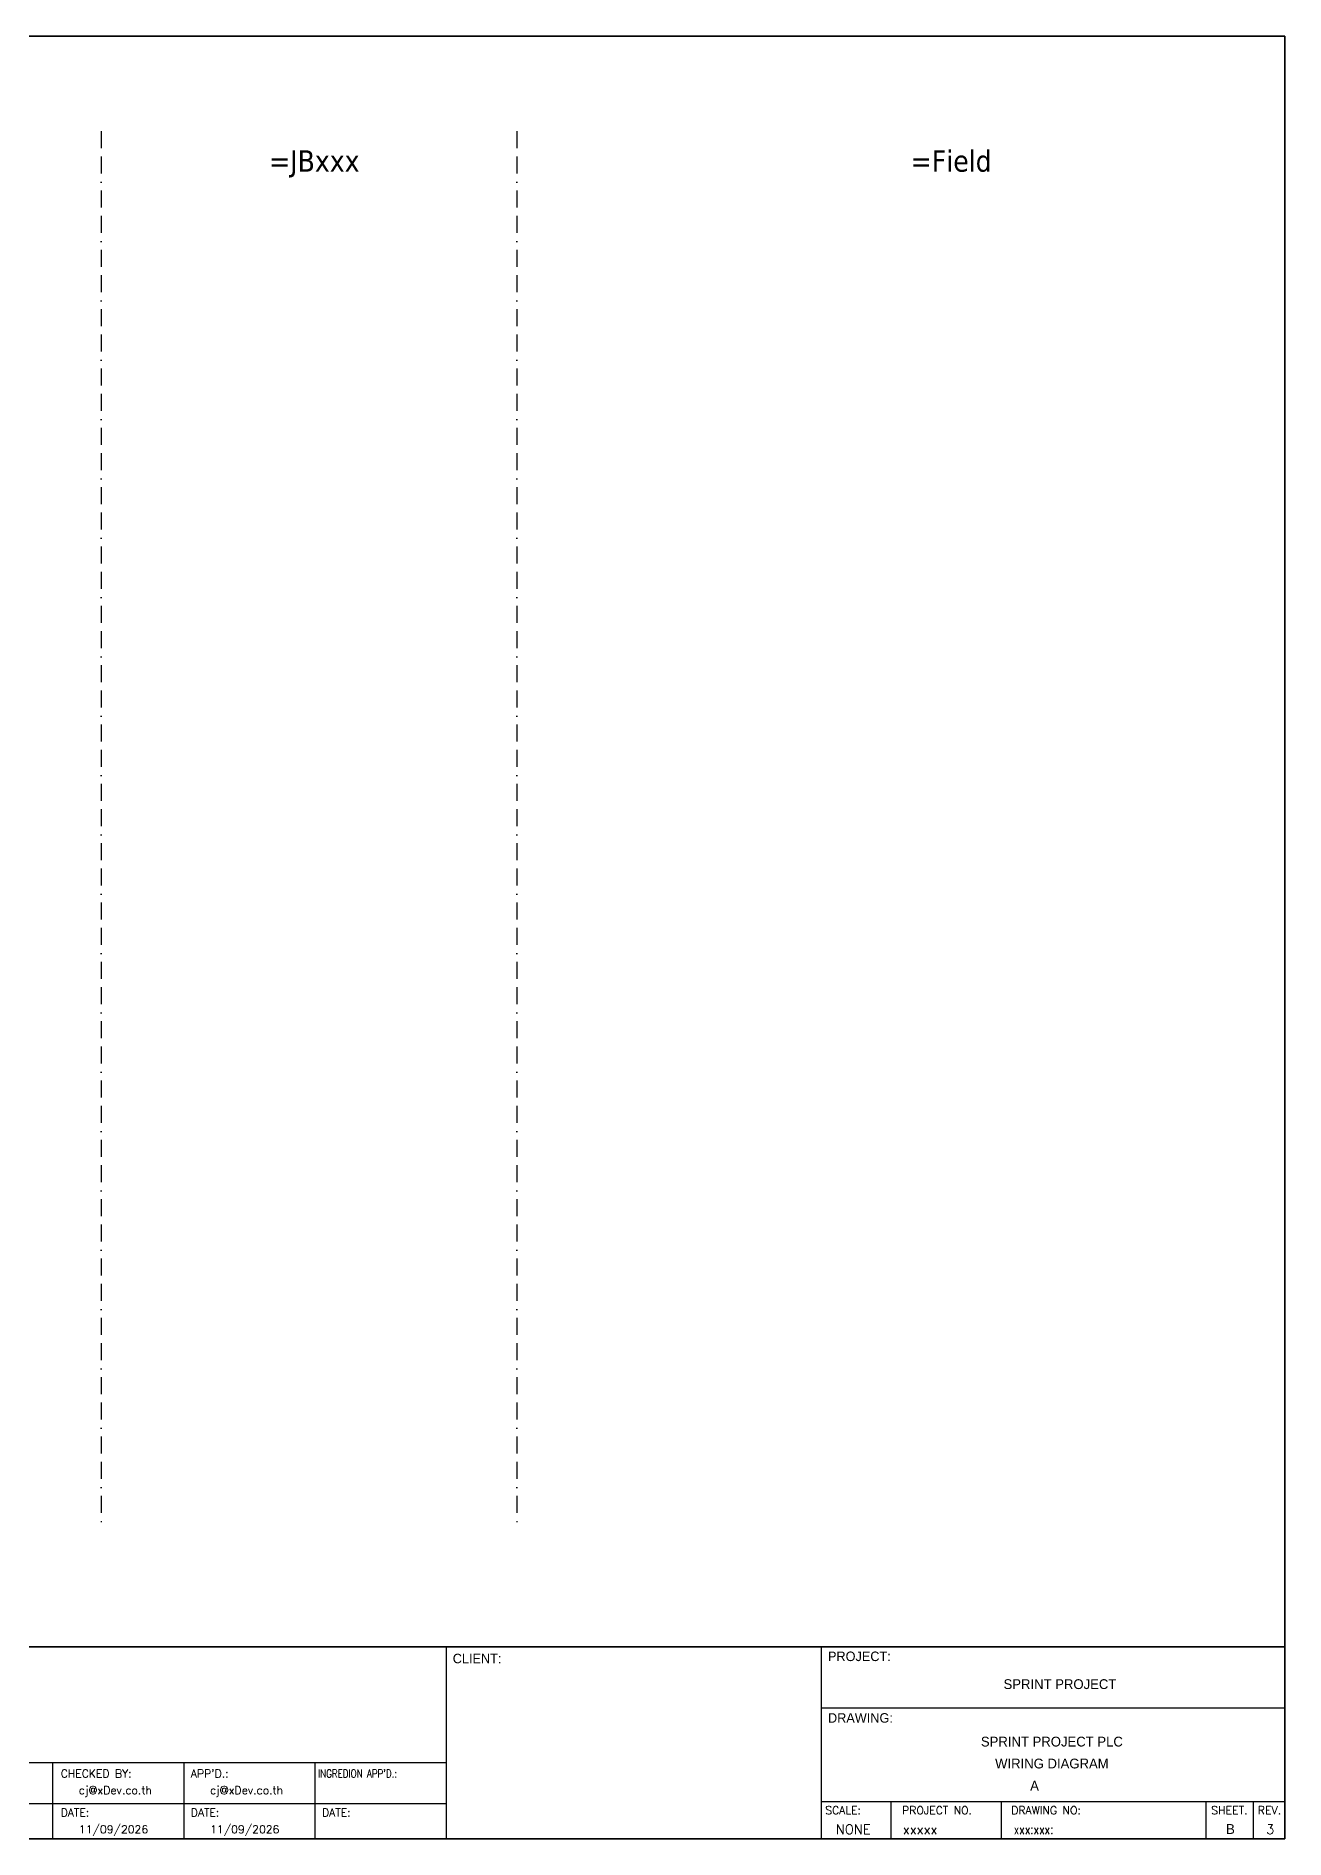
# Model space of a CAD drawing. Header units: millimetres. Extents: x 0 to 54213, y 0 to 2820.
# Drawn here: x 48147 to 50020, y 0 to 2704 of the extents above; entities that cross this region are included whole.
import ezdxf
from ezdxf.enums import TextEntityAlignment as Align

# ---------------------------------------------------------------- set-up
doc = ezdxf.new("R2010")
doc.units = ezdxf.units.MM
doc.linetypes.add('BORDERX2', pattern=[88.9, 25.4, -12.7, 25.4, -12.7, 0, -12.7])
for name, color, linetype in [('GT_1', 9, 'Continuous'), ('HELPPOINT', 7, 'Continuous'), ('MEMBER', 7, 'Continuous'), ('x01001-FrameArea', 2, 'BORDERX2')]:
    doc.layers.add(name, color=color, linetype=linetype)
doc.styles.add('HTX11', font='O8111901')
doc.styles.add('ROMANS', font='romans.shx', dxfattribs={"width": 0.85, "height": 25})
doc.styles.add('Tahoma', font='')
doc.styles.get('Tahoma').set_extended_font_data('Tahoma')

msp = doc.modelspace()

# ---------------------------------------------------------------- linework, layer by layer
at = {"color": 4}
for p, q in [((49428.6, 56.1), (49428.6, 0)), ((49593.9, 56.1), (49593.9, 0))]:
    msp.add_line(p, q, dxfattribs=at)
at = {"color": 4, "ltscale": 0.5}
for p, q in [((49901, 56.1), (49901, 0)), ((49901, 56.1), (49901, 0)), ((49972.2, 56.1), (49972.2, 0)), ((49972.2, 56.1), (49972.2, 0))]:
    msp.add_line(p, q, dxfattribs=at)
at = {"layer": 'GT_1', "color": 4}
for p, q in [((48762.1, 0), (48762.1, 288.2)), ((49324.4, 0), (49324.4, 288.2)), ((49324.4, 0), (49324.4, 288.2)), ((49324.4, 0), (49324.4, 288.2)), ((48762.1, 114.3), (47975.1, 114.3)), ((48171.9, 0), (48171.9, 114.3)), ((48368.6, 0), (48368.6, 114.3)), ((48565.4, 0), (48565.4, 114.3)), ((49324.4, 56.1), (50019.6, 56.1)), ((48762.1, 52.9), (47975.1, 52.9))]:
    msp.add_line(p, q, dxfattribs=at)
at = {"layer": 'HELPPOINT', "color": 4, "lineweight": 35}
for p, q in [((46126.3, 2704.2), (50019.6, 2704.2)), ((46126.3, 2704.2), (50019.6, 2704.2)), ((50019.6, 2704.2), (50019.6, 0)), ((50019.6, 2704.2), (50019.6, 0)), ((50019.6, 0), (46126.3, 0)), ((50019.6, 0), (46126.3, 0))]:
    msp.add_line(p, q, dxfattribs=at)
at = {"layer": 'HELPPOINT', "color": 4}
for p, q in [((49324.4, 196.6), (50019.6, 196.6)), ((49324.4, 196.6), (50019.6, 196.6)), ((49324.4, 56.1), (50019.6, 56.1))]:
    msp.add_line(p, q, dxfattribs=at)
at = {"layer": 'MEMBER', "color": 4, "lineweight": 35}
msp.add_line((46126.3, 288.2), (50019.6, 288.2), dxfattribs=at)
msp.add_line((46126.3, 288.2), (50019.6, 288.2), dxfattribs=at)
at = {"layer": 'MEMBER', "color": 4}
for p, q in [((49324.4, 196.6), (50019.6, 196.6)), ((49324.4, 196.6), (50019.6, 196.6)), ((49324.4, 56.1), (50019.6, 56.1)), ((49324.4, 56.1), (50019.6, 56.1))]:
    msp.add_line(p, q, dxfattribs=at)
at = {"layer": 'x01001-FrameArea'}
for p, q in [((48244.5, 2561.5), (48244.5, 475)), ((48867.6, 2561.5), (48867.6, 475))]:
    msp.add_line(p, q, dxfattribs=at)

# ---------------------------------------------------------------- texts
at = {"color": 2, "style": 'Tahoma'}
for s, p in [('=JBxxx', (48564, 2516.8)), ('=Field', (49519.1, 2516.8))]:
    msp.add_text(s, height=32, dxfattribs=at).set_placement(p, align=Align.MIDDLE_CENTER)
at = {"color": 4, "ltscale": 100, "style": 'HTX11'}
for s, p in [('SPRINT PROJECT', (49682.2, 232.2)), ('SPRINT PROJECT PLC', (49670.1, 146)), ('WIRING DIAGRAM', (49670.1, 113.1))]:
    msp.add_text(s, height=14.693, dxfattribs=at).set_placement(p, align=Align.MIDDLE_CENTER)
at = {"style": 'HTX11'}
for tag, text, height, p in [('A', 'A', 14.8, (49644.1, 79.8)), ('B', 'CHASSIS C2 SLOT 11', 14.821, (49937.9, 14.9))]:
    msp.add_attdef(tag, text=text, height=height, dxfattribs=at).set_placement(p, align=Align.MIDDLE_CENTER)
at = {"layer": 'GT_1', "color": 4, "style": 'HTX11'}
for s, p in [('CLIENT:', (48771.6, 263.5)), ('PROJECT:', (49334.3, 266.8)), ('DRAWING:', (49334.3, 174.4))]:
    msp.add_text(s, height=14.25, dxfattribs=at).set_placement(p)
at = {"layer": 'MEMBER', "color": 4, "ltscale": 0.8, "style": 'ROMANS'}
for s, height, p in [('CHECKED BY:', 11.875, (48183.6, 92.1)), ("APP'D.:", 11.88, (48378.8, 92.1)), ('cj@xDev.co.th', 11.875, (48210.9, 67.2)), ('cj@xDev.co.th', 11.875, (48407.7, 67.2)), ('DATE:', 11.88, (48183.6, 33.6)), ('DATE:', 11.88, (48378.8, 33.6)), ('DATE:', 11.88, (48575.6, 33.6)), ('SCALE:', 11.88, (49330.3, 37.1)), ('PROJECT NO.', 11.875, (49445.5, 37.1)), ('DRAWING NO:', 11.875, (49609.2, 37.1)), ('SHEET.', 12, (49909, 37.1)), ('REV.', 12, (49978.9, 37.1)), ('11/09/2026', 11.88, (48210.9, 8.5)), ('11/09/2026', 11.88, (48407.7, 8.5)), ('NONE', 14.23, (49346.3, 7.3)), ('xxxxx', 14.23, (49446.7, 7.3))]:
    msp.add_text(s, height=height, dxfattribs=at).set_placement(p)
at = {"layer": 'MEMBER', "color": 4, "ltscale": 0.8, "style": 'ROMANS', "width": 0.8}
for s, height, p in [("INGREDION APP'D.:", 11.875, (48569.6, 92.1)), ('xxx:xxx:', 14.23, (49612.9, 7.3))]:
    msp.add_text(s, height=height, dxfattribs=at).set_placement(p)
at = {"layer": 'MEMBER', "color": 4, "ltscale": 0.8, "style": 'ROMANS'}
msp.add_text('3', height=14.2, dxfattribs=at).set_placement((49997.5, 7.3), align=Align.CENTER)

doc.saveas('drawing.dxf')
